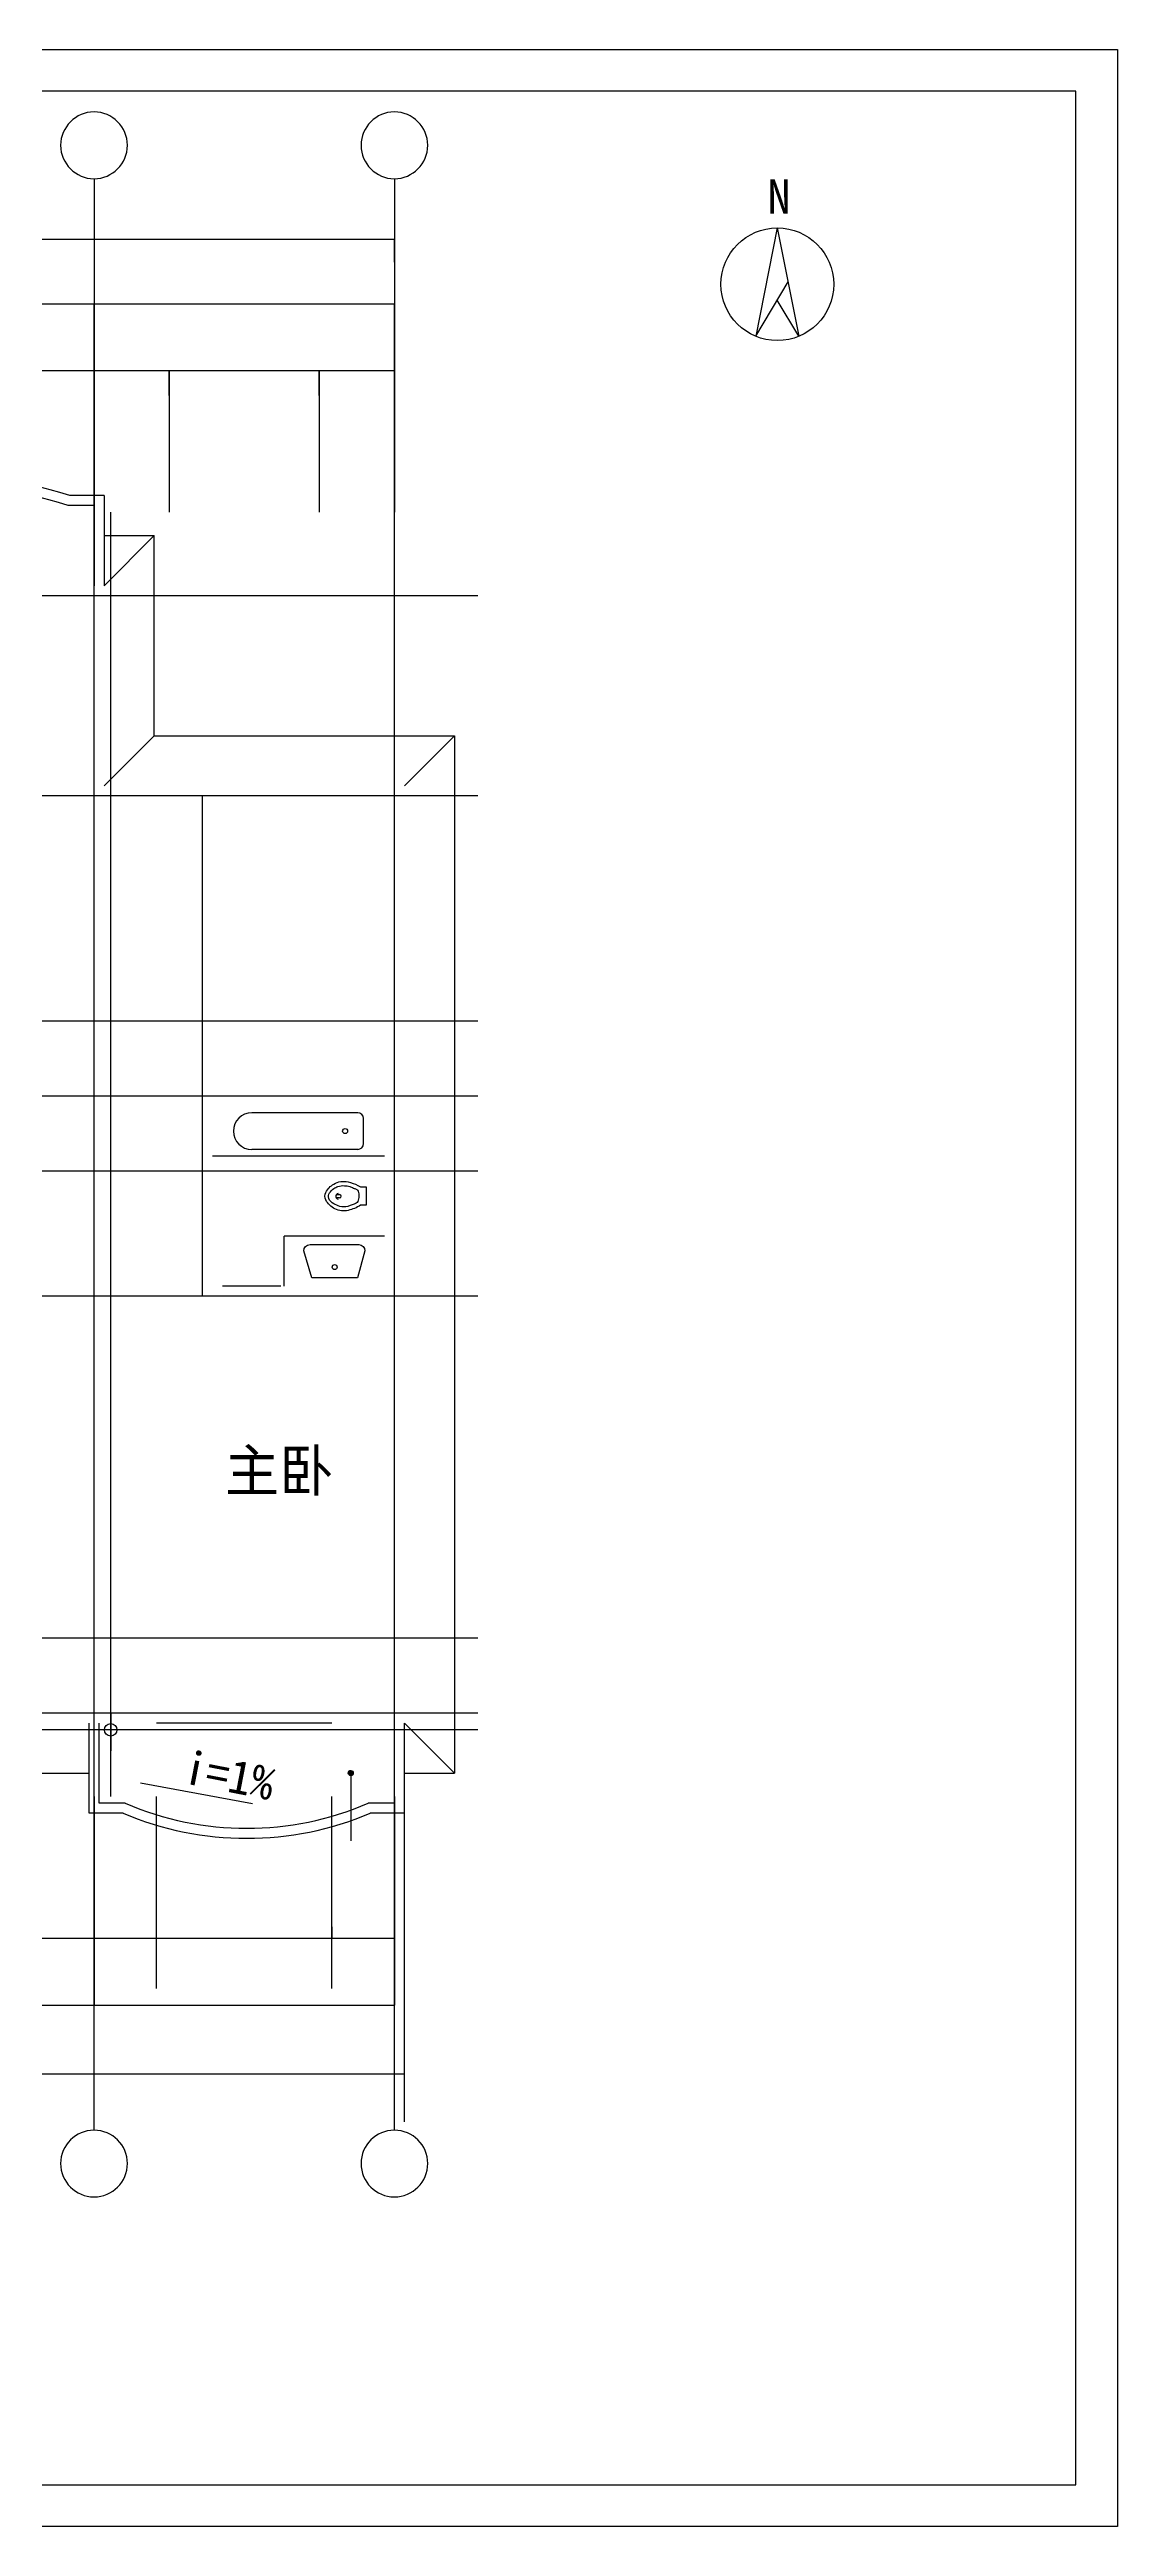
# Model space of a CAD drawing. Header units: metres. Extents: x 338339 to 1133840, y -479113 to 96125.
# Drawn here: x 412728 to 425527, y -183243 to -153543 of the extents above; entities that cross this region are included whole.
import ezdxf

# ---------------------------------------------------------------- set-up
doc = ezdxf.new("R2010")
doc.units = ezdxf.units.M
for name, color, linetype in [('AXIS', 3, 'Continuous'), ('DOTE', 1, 'Continuous'), ('PUB_DIM', 3, 'Continuous'), ('PUB_TEXT', 7, 'Continuous'), ('PUB_TITLE', 4, 'Continuous'), ('ZZ-1', 7, 'Continuous')]:
    doc.layers.add(name, color=color, linetype=linetype)
doc.dimstyles.get("Standard").update_dxf_attribs({"dimtxt": 2.5, "dimasz": 2.5, "dimexe": 1.25, "dimexo": 0.625, "dimtad": 1, "dimcen": 2.5, "dimazin": 3, "dimtfac": 1, "dimtmove": 0, "dimatfit": 3})

# ---------------------------------------------------------------- blocks, each defined once
blk = doc.blocks.new('_AXISO')
blk.add_circle((0, 0), 0.5)
blk = doc.blocks.new('$PLAN$00000379')
for p, q in [((-574.82, 18.03), (-536.01, 18.03)), ((-571.79, 18.03), (-571.79, 18.03)), ((-536.01, -21.97), (-576.12, -21.44))]:
    blk.add_line(p, q)
for points in [[(-285, -110, -0.08), (-434.24, -171.11, -0.17), (-591.86, -152.05, -0.15), (-702.09, -45.51, -0.25), (-702.09, 45.51, -0.14), (-606.56, 144.46, -0.19), (-434.24, 171.11, -0.07), (-319.8, 127.98, 0.01), (-285, 110), (-220, 110), (-220, -110)], [(-306.93, -0.87, -0.07), (-317.35, -63.71, -0.22), (-336.99, -85.07, -0.02), (-436.05, -122.27, -0.16), (-533.25, -122.27, -0.08), (-606.18, -91.93, -0.19), (-665.8, -26.45, -0.25), (-657.73, 38.66, -0.08), (-606.18, 90.19, -0.08), (-556.07, 115.14, -0.09), (-476.99, 125.64, -0.07), (-415.74, 114.27, -0.02), (-371.35, 97.08, 0.02), (-336.99, 83.33, -0.16), (-323.76, 73, -0.17), (-307.53, 11.58)]]:
    blk.add_lwpolyline(points, format="xyb", close=True)
for centre, radius, start, end in [((-548.84, -2.59), 33.16, 100.05, 259.95), ((-536.01, -1.97), 20, 270, 90)]:
    blk.add_arc(centre, radius, start, end)
blk = doc.blocks.new('$PLAN$00001233')
for p, q in [((478, 2407.64), (-478, -2407.64)), ((478, 2407.64), (1434, -2407.64)), ((-478, -2407.64), (954.54, 7.33)), ((1434, -2407.64), (478, -796.03))]:
    blk.add_line(p, q)
blk.add_circle((478, -94.9), 2502.54)
blk.add_text('N', height=1513.16).set_placement((40.89, 3044.25))
blk = doc.blocks.new('*D36')
for p, q in [((414161.24, -157691.32), (414161.24, -157391.32)), ((414161.49, -157391.32), (415059.24, -157391.32)), ((415063.24, -157391.32), (415960.99, -157391.32)), ((415961.24, -157691.32), (415961.24, -157391.32))]:
    blk.add_line(p, q)
at = {"layer": 'Defpoints'}
for p in [(414161.24, -157391.32), (414161.24, -157691.32), (415961.24, -157691.32)]:
    blk.add_point(p, dxfattribs=at)
at = {"layer": 'PUB_DIM', "insert": (415061.24, -157391.32), "char_height": 1, "attachment_point": 5}
blk.add_mtext('1800', dxfattribs=at)
blk = doc.blocks.new('*D37')
for p, q in [((415059.24, -176191.32), (414010.99, -176191.32)), ((414011.24, -176491.32), (414011.24, -176191.32)), ((416111.49, -176191.32), (415063.24, -176191.32)), ((416111.24, -176491.32), (416111.24, -176191.32))]:
    blk.add_line(p, q)
at = {"layer": 'Defpoints'}
for p in [(416111.24, -176191.32), (414011.24, -176491.32), (416111.24, -176491.32)]:
    blk.add_point(p, dxfattribs=at)
at = {"layer": 'PUB_DIM', "insert": (415061.24, -176191.32), "char_height": 1, "attachment_point": 5}
blk.add_mtext('2100', dxfattribs=at)
blk = doc.blocks.new('*D38')
for p, q in [((413261.24, -159091.32), (413261.24, -156591.32)), ((413261.49, -156591.32), (415059.24, -156591.32)), ((415063.24, -156591.32), (416860.99, -156591.32)), ((416861.24, -159091.32), (416861.24, -156591.32))]:
    blk.add_line(p, q)
at = {"layer": 'Defpoints'}
for p in [(413261.24, -156591.32), (413261.24, -159091.32), (416861.24, -159091.32)]:
    blk.add_point(p, dxfattribs=at)
at = {"layer": 'AXIS', "insert": (415061.24, -156591.32), "char_height": 1, "attachment_point": 5}
blk.add_mtext('3600', dxfattribs=at)
blk = doc.blocks.new('*D39')
for p, q in [((413261.24, -174491.32), (413261.24, -176991.32)), ((416861.24, -174491.32), (416861.24, -176991.32)), ((413261.49, -176991.32), (415059.24, -176991.32)), ((415063.24, -176991.32), (416860.99, -176991.32))]:
    blk.add_line(p, q)
at = {"layer": 'Defpoints'}
for p in [(413261.24, -174491.32), (416861.24, -174491.32), (413261.24, -176991.32)]:
    blk.add_point(p, dxfattribs=at)
at = {"layer": 'AXIS', "insert": (415061.24, -176991.32), "char_height": 1, "attachment_point": 5}
blk.add_mtext('3600', dxfattribs=at)
blk = doc.blocks.new('*D40')
for p, q in [((416111.24, -176053.9), (416111.24, -176191.32)), ((416861.24, -176053.9), (416861.24, -176191.32)), ((416484.74, -176191.32), (416110.99, -176191.32)), ((416861.49, -176191.32), (416487.74, -176191.32))]:
    blk.add_line(p, q)
at = {"layer": 'Defpoints'}
for p in [(416111.24, -176053.9), (416861.24, -176053.9), (416861.24, -176191.32)]:
    blk.add_point(p, dxfattribs=at)
at = {"layer": 'PUB_DIM', "insert": (416486.24, -176191.32), "char_height": 1, "attachment_point": 5}
blk.add_mtext('750', dxfattribs=at)
blk = doc.blocks.new('*D41')
for p, q in [((415961.24, -157691.32), (415961.24, -157391.32)), ((415961.49, -157391.32), (416409.74, -157391.32)), ((416412.74, -157391.32), (416860.99, -157391.32)), ((416861.24, -157691.32), (416861.24, -157391.32))]:
    blk.add_line(p, q)
at = {"layer": 'Defpoints'}
for p in [(415961.24, -157391.32), (415961.24, -157691.32), (416861.24, -157691.32)]:
    blk.add_point(p, dxfattribs=at)
at = {"layer": 'PUB_DIM', "insert": (416411.24, -157391.32), "char_height": 1, "attachment_point": 5}
blk.add_mtext('900', dxfattribs=at)
blk = doc.blocks.new('*D45')
for p, q in [((409961.24, -174491.32), (409961.24, -176991.32)), ((413261.24, -174491.32), (413261.24, -176991.32)), ((409961.49, -176991.32), (411609.24, -176991.32)), ((411613.24, -176991.32), (413260.99, -176991.32))]:
    blk.add_line(p, q)
at = {"layer": 'Defpoints'}
for p in [(409961.24, -174491.32), (413261.24, -174491.32), (409961.24, -176991.32)]:
    blk.add_point(p, dxfattribs=at)
at = {"layer": 'AXIS', "insert": (411611.24, -176991.32), "char_height": 1, "attachment_point": 5}
blk.add_mtext('3300', dxfattribs=at)
blk = doc.blocks.new('*D46')
for p, q in [((412884.74, -176191.32), (412510.99, -176191.32)), ((412511.24, -176491.32), (412511.24, -176191.32)), ((413261.49, -176191.32), (412887.74, -176191.32)), ((413261.24, -176491.32), (413261.24, -176191.32))]:
    blk.add_line(p, q)
at = {"layer": 'Defpoints'}
for p in [(413261.24, -176191.32), (412511.24, -176491.32), (413261.24, -176491.32)]:
    blk.add_point(p, dxfattribs=at)
at = {"layer": 'PUB_DIM', "insert": (412886.24, -176191.32), "char_height": 1, "attachment_point": 5}
blk.add_mtext('750', dxfattribs=at)
blk = doc.blocks.new('*D47')
for p, q in [((413634.74, -176191.32), (413260.99, -176191.32)), ((413261.24, -176491.32), (413261.24, -176191.32)), ((414011.49, -176191.32), (413637.74, -176191.32)), ((414011.24, -176491.32), (414011.24, -176191.32))]:
    blk.add_line(p, q)
at = {"layer": 'Defpoints'}
for p in [(414011.24, -176191.32), (413261.24, -176491.32), (414011.24, -176491.32)]:
    blk.add_point(p, dxfattribs=at)
at = {"layer": 'PUB_DIM', "insert": (413636.24, -176191.32), "char_height": 1, "attachment_point": 5}
blk.add_mtext('750', dxfattribs=at)
blk = doc.blocks.new('*D55')
for p, q in [((408761.24, -159091.32), (408761.24, -156591.32)), ((408761.49, -156591.32), (411009.24, -156591.32)), ((411013.24, -156591.32), (413260.99, -156591.32)), ((413261.24, -159091.32), (413261.24, -156591.32))]:
    blk.add_line(p, q)
at = {"layer": 'Defpoints'}
for p in [(408761.24, -156591.32), (408761.24, -159091.32), (413261.24, -159091.32)]:
    blk.add_point(p, dxfattribs=at)
at = {"layer": 'AXIS', "insert": (411011.24, -156591.32), "char_height": 1, "attachment_point": 5}
blk.add_mtext('4500', dxfattribs=at)
blk = doc.blocks.new('*D59')
for p, q in [((413261.24, -157691.32), (413261.24, -157391.32)), ((413261.49, -157391.32), (413709.74, -157391.32)), ((413712.74, -157391.32), (414160.99, -157391.32)), ((414161.24, -157691.32), (414161.24, -157391.32))]:
    blk.add_line(p, q)
at = {"layer": 'Defpoints'}
for p in [(413261.24, -157391.32), (413261.24, -157691.32), (414161.24, -157691.32)]:
    blk.add_point(p, dxfattribs=at)
at = {"layer": 'PUB_DIM', "insert": (413711.24, -157391.32), "char_height": 1, "attachment_point": 5}
blk.add_mtext('900', dxfattribs=at)
blk = doc.blocks.new('*D60')
for p, q in [((412061.24, -157691.32), (412061.24, -157391.32)), ((412061.49, -157391.32), (412659.24, -157391.32)), ((412663.24, -157391.32), (413260.99, -157391.32)), ((413261.24, -157691.32), (413261.24, -157391.32))]:
    blk.add_line(p, q)
at = {"layer": 'Defpoints'}
for p in [(412061.24, -157391.32), (412061.24, -157691.32), (413261.24, -157691.32)]:
    blk.add_point(p, dxfattribs=at)
at = {"layer": 'PUB_DIM', "insert": (412661.24, -157391.32), "char_height": 1, "attachment_point": 5}
blk.add_mtext('1200', dxfattribs=at)
blk = doc.blocks.new('*D63')
for p, q in [((393861.24, -156091.32), (393861.24, -155816.32)), ((393861.49, -155816.32), (405358.74, -155816.32)), ((405363.74, -155816.32), (416860.99, -155816.32)), ((416861.24, -156091.32), (416861.24, -155816.32))]:
    blk.add_line(p, q)
at = {"layer": 'Defpoints'}
for p in [(393861.24, -155816.32), (393861.24, -156091.32), (416861.24, -156091.32)]:
    blk.add_point(p, dxfattribs=at)
at = {"layer": 'PUB_DIM', "insert": (405361.24, -155816.32), "char_height": 1, "attachment_point": 5}
blk.add_mtext('23000', dxfattribs=at)
blk = doc.blocks.new('*D64')
for p, q in [((393741.24, -178091.32), (393741.24, -177816.32)), ((393741.49, -177816.32), (405358.74, -177816.32)), ((405363.74, -177816.32), (416980.99, -177816.32)), ((416981.24, -178091.32), (416981.24, -177816.32))]:
    blk.add_line(p, q)
at = {"layer": 'Defpoints'}
for p in [(393741.24, -177816.32), (393741.24, -178091.32), (416981.24, -178091.32)]:
    blk.add_point(p, dxfattribs=at)
at = {"layer": 'PUB_DIM', "insert": (405361.24, -177816.32), "char_height": 1, "attachment_point": 5}
blk.add_mtext('23240', dxfattribs=at)
blk = doc.blocks.new('*D71')
for p, q in [((413461.24, -173491.32), (413461.24, -173921.67)), ((413461.24, -173691.32), (413461.24, -173921.67)), ((413460.99, -173921.67), (413460.74, -173921.67)), ((413461.24, -173921.67), (413461.24, -173921.67)), ((413461.49, -173921.67), (413461.74, -173921.67))]:
    blk.add_line(p, q)
at = {"layer": 'Defpoints'}
for p in [(413461.24, -173491.32), (413461.24, -173691.32), (413461.24, -173921.67)]:
    blk.add_point(p, dxfattribs=at)
at = {"layer": 'PUB_DIM', "insert": (413461.24, -173920.545), "char_height": 1, "attachment_point": 5}
blk.add_mtext('0', dxfattribs=at)
blk = doc.blocks.new('*D72')
for p, q in [((413461.24, -173491.32), (413461.24, -173943.93)), ((413461.24, -173691.32), (413461.24, -173943.93)), ((413460.99, -173943.93), (413460.74, -173943.93)), ((413461.24, -173943.93), (413461.24, -173943.93)), ((413461.49, -173943.93), (413461.74, -173943.93))]:
    blk.add_line(p, q)
at = {"layer": 'Defpoints'}
for p in [(413461.24, -173491.32), (413461.24, -173691.32), (413461.24, -173943.93)]:
    blk.add_point(p, dxfattribs=at)
at = {"layer": 'PUB_DIM', "insert": (413461.24, -173942.805), "char_height": 1, "attachment_point": 5}
blk.add_mtext('0', dxfattribs=at)

msp = doc.modelspace()

# ---------------------------------------------------------------- hatches: boundary and pattern name
h = msp.add_hatch()
h.set_pattern_fill('SOLID')
h.paths.add_polyline_path([(416309.09, -174208.94, 1), (416369.09, -174208.94, 1)])

# ---------------------------------------------------------------- linework, layer by layer
for p, q in [((413381.24, -158891.32), (412971.24, -158891.32)), ((413381.24, -158891.32), (413381.24, -159971.32)), ((413261.24, -159011.32), (412952.49, -159011.32)), ((413261.24, -159011.32), (413261.24, -159971.32)), ((413381.24, -159371.32), (413981.24, -159371.32)), ((413381.24, -159971.32), (413981.24, -159371.32)), ((413981.24, -161771.32), (413981.24, -159371.32)), ((413381.24, -162371.32), (413981.24, -161771.32)), ((413981.24, -161771.32), (417581.24, -161771.32)), ((416981.24, -162371.32), (417581.24, -161771.32)), ((417581.24, -161771.32), (417581.24, -174211.32)), ((416421.24, -166291.32), (415151.24, -166291.32)), ((416491.24, -166661.32), (416491.24, -166361.32)), ((416741.24, -166811.32), (414681.24, -166811.32)), ((416421.24, -166731.32), (415151.24, -166731.32)), ((415541.04, -168371.32), (415541.04, -167771.32)), ((416741.24, -167771.32), (415541.04, -167771.32)), ((415501.24, -168371.32), (414801.24, -168371.32)), ((413201.24, -174691.32), (413201.24, -173611.32)), ((413321.24, -174571.32), (413321.24, -173611.32)), ((416111.24, -173611.32), (414011.24, -173611.32)), ((416861.24, -174571.32), (416861.24, -173611.32)), ((416981.24, -174691.32), (416981.24, -173611.32)), ((416981.24, -173611.32), (417581.24, -174211.32)), ((409241.24, -174211.32), (413201.24, -174211.32)), ((416339.09, -174208.94), (416339.09, -175022.45)), ((416981.24, -174211.32), (417581.24, -174211.32)), ((413635.76, -174571.32), (413321.24, -174571.32)), ((416861.24, -174571.32), (416546.71, -174571.32)), ((413611.24, -174691.32), (413201.24, -174691.32)), ((413611.24, -174691.32), (413201.24, -174691.32)), ((416981.24, -174691.32), (416571.24, -174691.32))]:
    msp.add_line(p, q)
for centre, radius in [((416271.24, -166511.32), 30), ((416145.42, -168141.44), 30), ((413461.24, -173691.32), 75), ((416339.09, -174208.94), 30)]:
    msp.add_circle(centre, radius)
for centre, radius, start, end in [((411041.24, -164949.49), 6358.17, 72.33, 107.67), ((411041.24, -164949.49), 6238.17, 72.16, 107.84), ((415151.24, -166511.32), 220, 90, 270), ((416421.24, -166361.32), 70, 0, 90), ((416421.24, -166661.32), 70, 270, 0), ((415091.24, -171190.66), 3680.67, 246.71, 293.29), ((415091.24, -171190.66), 3800.67, 247.08, 292.92)]:
    msp.add_arc(centre, radius, start, end)
at = {"layer": 'AXIS'}
for p, q in [((413261.24, -155091.32), (413261.24, -159091.32)), ((416861.24, -155091.32), (416861.24, -159091.32)), ((414161.24, -157391.32), (414161.24, -159091.32)), ((415961.24, -157391.32), (415961.24, -159091.32)), ((413261.24, -178491.32), (413261.24, -174491.32)), ((414011.24, -176791.32), (414011.24, -174491.32)), ((416111.24, -176791.32), (416111.24, -174491.32)), ((416861.24, -178491.32), (416861.24, -174491.32)), ((416981.24, -178391.32), (416981.24, -174491.32))]:
    msp.add_line(p, q, dxfattribs=at)
at = {"layer": 'DOTE'}
for p, q in [((413261.24, -174491.32), (413261.24, -159091.32)), ((413461.24, -174491.32), (413461.24, -159091.32)), ((416861.24, -174491.32), (416861.24, -159091.32)), ((417861.24, -160091.32), (403061.24, -160091.32)), ((417861.24, -162491.32), (403061.24, -162491.32)), ((414561.24, -168491.32), (414561.24, -162491.32)), ((417861.24, -165191.32), (403061.24, -165191.32)), ((417861.24, -166091.32), (403061.24, -166091.32)), ((417861.24, -166991.32), (403061.24, -166991.32)), ((417861.24, -168491.32), (403061.24, -168491.32)), ((417861.24, -172591.32), (403061.24, -172591.32)), ((417861.24, -173491.32), (403941.24, -173491.32)), ((417861.24, -173691.32), (403941.24, -173691.32))]:
    msp.add_line(p, q, dxfattribs=at)
at = {"layer": 'PUB_DIM'}
msp.add_lwpolyline([(413817.78, -174325), (415161.8, -174572.84)], dxfattribs=at)
at = {"layer": 'PUB_TITLE'}
for points in [[(383527.45, -183242.71), (383527.45, -153542.71), (425527.45, -153542.71), (425527.45, -183242.71)], [(386027.45, -182742.71), (425027.45, -182742.71), (425027.45, -154042.71), (386027.45, -154042.71)]]:
    msp.add_lwpolyline(points, close=True, dxfattribs=at)
at = {"layer": 'ZZ-1'}
msp.add_lwpolyline([(416507.94, -167946.08), (416419.82, -168271.12), (415871.03, -168271.12), (415775.34, -167946.08, -0.41), (415849.9, -167871.52), (416433.38, -167871.52, -0.41), (416507.94, -167946.08)], format="xyb", dxfattribs=at)

# ---------------------------------------------------------------- block references
at = {"xscale": 0.27, "yscale": 0.27, "zscale": 0.27}
msp.add_blockref('$PLAN$00001233', (421321.84, -156331.36), dxfattribs=at)
msp.add_blockref('$PLAN$00000379', (416741.24, -167291.32))
at = {"layer": 'AXIS', "xscale": -800, "yscale": 800, "zscale": 800}
for p in [(413261.24, -154691.32), (416861.24, -154691.32), (413261.24, -178891.32), (416861.24, -178891.32)]:
    msp.add_blockref('_AXISO', p, dxfattribs=at)

# ---------------------------------------------------------------- texts
at = {"layer": 'PUB_TEXT'}
msp.add_text('主卧', height=500, dxfattribs=at).set_placement((414829.34, -170832.62))
msp.add_text('i=1%', height=400, rotation=348.98, dxfattribs=at).set_placement((414308.38, -174326.45))

# ---------------------------------------------------------------- dimensions: what is measured, and where the dimension line sits
at = {"layer": 'AXIS'}
for base, p1, p2, picture, middle in [((408761.24, -156591.32), (408761.24, -159091.32), (413261.24, -159091.32), '*D55', (411011.24, -156591.32)), ((413261.24, -156591.32), (413261.24, -159091.32), (416861.24, -159091.32), '*D38', (415061.24, -156591.32)), ((409961.24, -176991.32), (409961.24, -174491.32), (413261.24, -174491.32), '*D45', (411611.24, -176991.32)), ((413261.24, -176991.32), (413261.24, -174491.32), (416861.24, -174491.32), '*D39', (415061.24, -176991.32))]:
    dim = msp.add_linear_dim(base=base, p1=p1, p2=p2, dimstyle='Standard', dxfattribs=at)
    dim.commit()
    dim.dimension.update_dxf_attribs({"geometry": picture, "text_midpoint": middle})
at = {"layer": 'PUB_DIM'}
for base, p1, p2, picture, middle in [((393861.24, -155816.32), (393861.24, -156091.32), (416861.24, -156091.32), '*D63', (405361.24, -155816.32)), ((412061.24, -157391.32), (412061.24, -157691.32), (413261.24, -157691.32), '*D60', (412661.24, -157391.32)), ((413261.24, -157391.32), (413261.24, -157691.32), (414161.24, -157691.32), '*D59', (413711.24, -157391.32)), ((414161.24, -157391.32), (414161.24, -157691.32), (415961.24, -157691.32), '*D36', (415061.24, -157391.32)), ((415961.24, -157391.32), (415961.24, -157691.32), (416861.24, -157691.32), '*D41', (416411.24, -157391.32)), ((413461.24, -173921.67), (413461.24, -173691.32), (413461.24, -173491.32), '*D71', (413461.24, -173920.545)), ((413461.24, -173943.93), (413461.24, -173691.32), (413461.24, -173491.32), '*D72', (413461.24, -173942.805)), ((416861.24, -176191.32), (416861.24, -176053.9), (416111.24, -176053.9), '*D40', (416486.24, -176191.32)), ((413261.24, -176191.32), (413261.24, -176491.32), (412511.24, -176491.32), '*D46', (412886.24, -176191.32)), ((414011.24, -176191.32), (414011.24, -176491.32), (413261.24, -176491.32), '*D47', (413636.24, -176191.32)), ((416111.24, -176191.32), (416111.24, -176491.32), (414011.24, -176491.32), '*D37', (415061.24, -176191.32)), ((393741.24, -177816.32), (393741.24, -178091.32), (416981.24, -178091.32), '*D64', (405361.24, -177816.32))]:
    dim = msp.add_linear_dim(base=base, p1=p1, p2=p2, dimstyle='Standard', dxfattribs=at)
    dim.commit()
    dim.dimension.update_dxf_attribs({"geometry": picture, "text_midpoint": middle})

doc.saveas('drawing.dxf')
